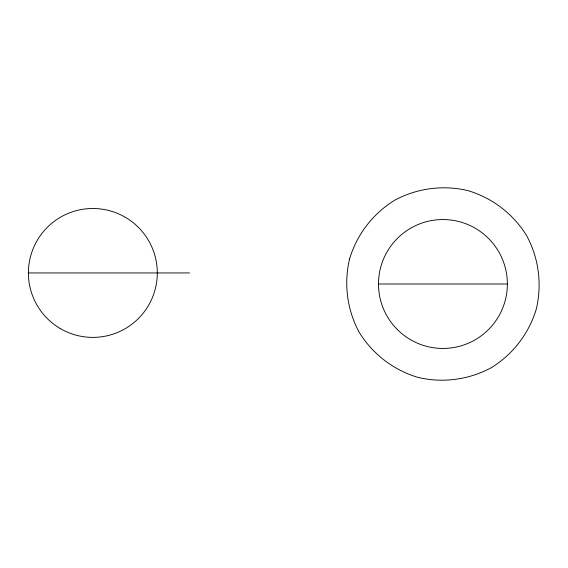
<?xml version="1.0" encoding="UTF-8"?>
<svg xmlns="http://www.w3.org/2000/svg" width="568" height="568" viewBox="0 0 568 568"><rect width="100%" height="100%" fill="white"/><g stroke="black" fill="none" stroke-linecap="round" stroke-linejoin="round"><path stroke-width="0.85" d="M28.4 272.945L189.52 272.945M378.48 284L507.373 284M349.554 258.98C343.661 283.808 347.098 309.879 359.21 332.337C372.601 354.056 393.468 370.066 417.906 377.379C442.735 383.265 468.806 379.836 491.263 367.716C512.982 354.325 528.993 333.466 536.306 309.02C542.191 284.192 538.762 258.12 526.65 235.663C513.259 213.944 492.392 197.934 467.947 190.621C443.125 184.735 417.047 188.164 394.597 200.284C372.878 213.674 356.867 234.534 349.554 258.98M60.627 328.758A64.447 64.447 0 0 0 157.293 272.945A64.447 64.447 0 0 0 60.627 217.132A64.447 64.447 0 0 0 60.627 328.758M397.359 329.568A64.447 64.447 0 0 0 505.179 300.678A64.447 64.447 0 0 0 426.248 221.747A64.447 64.447 0 0 0 397.359 329.568"/></g></svg>
